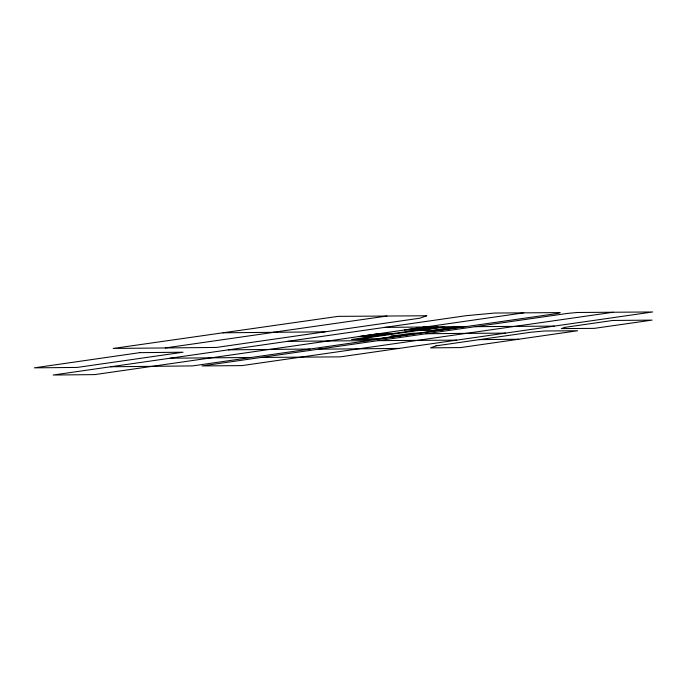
<?xml version="1.0" encoding="UTF-8"?>
<svg xmlns="http://www.w3.org/2000/svg" width="687" height="687" viewBox="0 0 687 687"><rect width="100%" height="100%" fill="white"/><g stroke="black" fill="none" stroke-linecap="round" stroke-linejoin="round"><path stroke-width="1.03" d="M165.275 347.948L274.087 332.31M425.279 327.003L94.763 374.604L53.148 375.025L466.327 315.659L494.786 313.04L560.18 312.602L557.896 313.418L192.506 365.913L110.53 366.772M438.864 327.536L358.477 339.095L378.09 338.906M260.957 357.455L340.314 356.854L652.65 311.975L577.372 312.482L567.883 313.358L202.012 365.931L241.833 365.613L613.216 312.242M273.057 332.319L386.979 316.037M523.795 312.843L404.506 329.992L423.81 329.803M365.304 336.484L386.051 333.504M410.938 329.923L431.685 326.943M417.378 329.863L438.126 326.883M444.558 326.814L418.83 330.516L431.702 330.387L457.422 326.694M376.407 338.923L400.427 335.694M456.838 327.364L431.934 330.945L433.617 330.928M463.862 326.626L375.523 339.275L351.555 339.507L434.562 327.579L458.53 327.347M228.359 349.846L309.949 349.039M318.407 349.202L399.001 348.421M384.651 327.39L466.078 326.608M436.674 329.674L443.115 329.614M222.957 332.8L325.045 331.821M418.22 333.186L411.779 333.247L391.032 336.235L397.472 336.166M425.992 333.745L466.653 333.341M368.541 340.623L287.492 341.353M479.32 339.636L518.702 339.232M170.213 358.202L251.167 357.489M475.267 326.668L554.28 326.11M466.361 333.384L505.58 333.109M377.979 340.64L456.743 340.125M436.047 345.853L430.509 347.871L460.737 347.57L577.621 330.756L544.645 330.979L530.596 332.268L436.047 345.853M426.704 315.771L419.817 318.21L216.311 347.45L113.183 348.455L338.176 316.363L426.704 315.771M564.808 327.356L561.331 328.592L594.255 328.369L652.092 320.116L612.813 320.46L564.808 327.356M139.839 352.646L34.35 367.846L77.21 367.425L183.085 352.216L139.839 352.646M379.61 333.564L358.863 336.544L371.736 336.424L392.483 333.435L379.61 333.564"/></g></svg>
